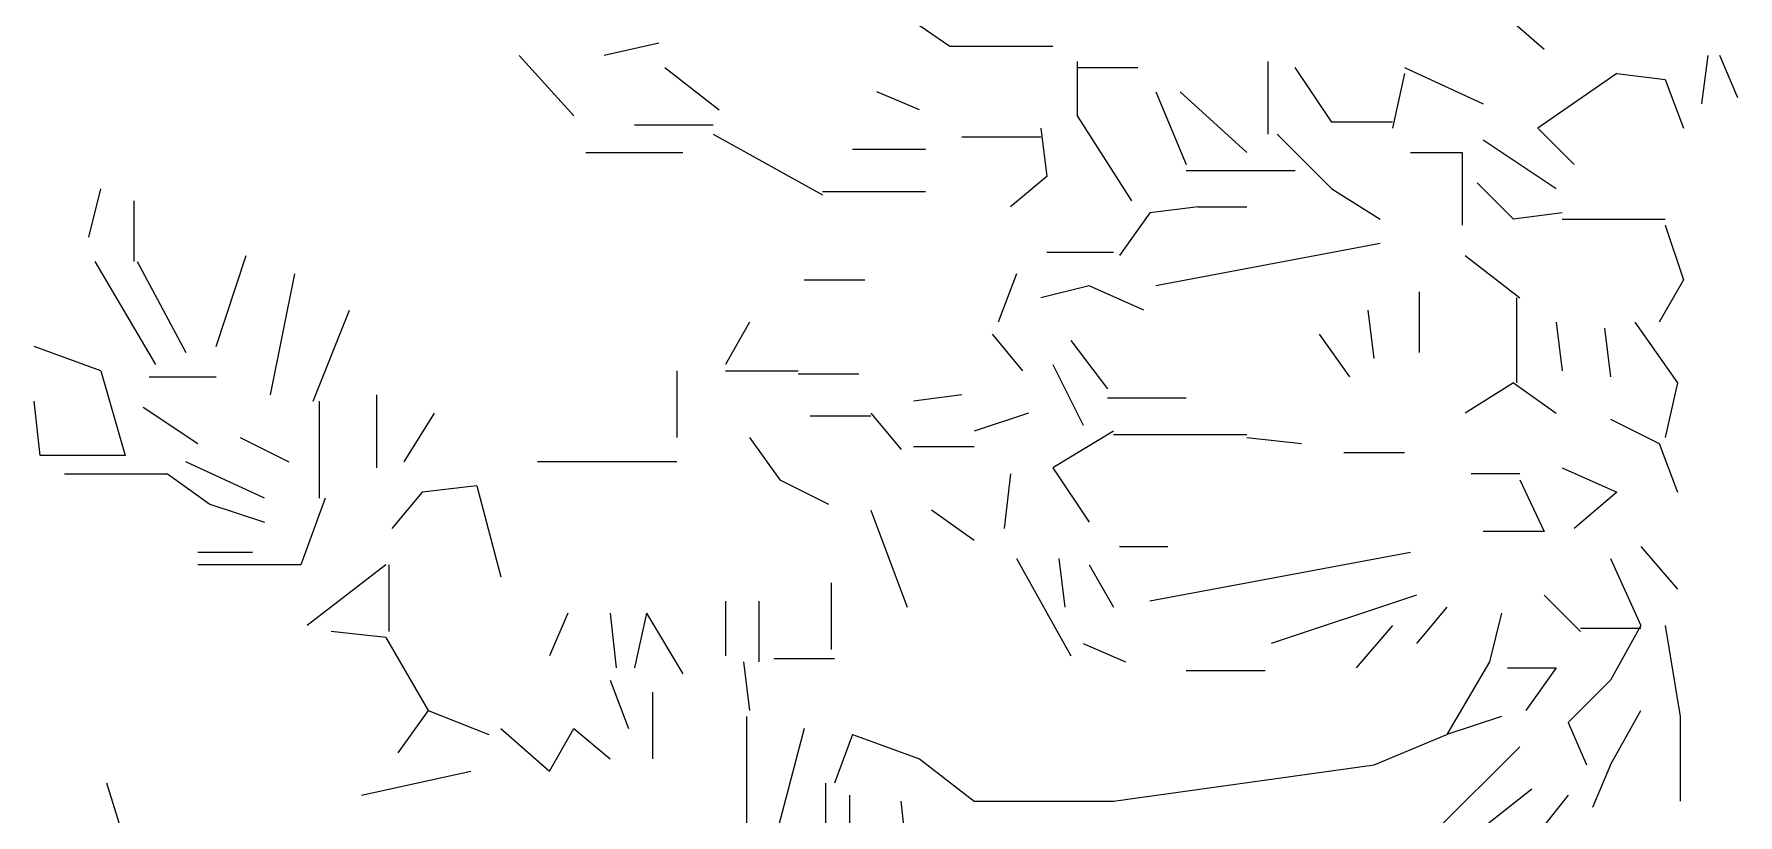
# Model space of a CAD drawing. Header units: millimetres. Extents: x 79741 to 173011, y 86123 to 135501.
# Drawn here: x 120835 to 122236, y 99672 to 100314 of the extents above; entities that cross this region are included whole.
import ezdxf

# ---------------------------------------------------------------- set-up
doc = ezdxf.new("R2010")
doc.units = ezdxf.units.MM

# ---------------------------------------------------------------- blocks, each defined once
blk = doc.blocks.new('A$C53ED0D15')
at = {"linetype": 'Continuous'}
for p, q in [((2278.7, 7414.4), (2318.6, 7379.5)), ((1790, 7409.4), (1829.9, 7382)), ((1590.6, 7384.5), (1545.7, 7374.5)), ((1590.6, 7384.5), (1545.7, 7374.5)), ((1590.6, 7384.5), (1545.7, 7374.5)), ((1475.9, 7374.5), (1520.8, 7324.7)), ((1829.9, 7382), (1914.7, 7382)), ((2453.2, 7374.5), (2448.2, 7334.6)), ((2453.2, 7374.5), (2448.2, 7334.6)), ((2453.2, 7374.5), (2448.2, 7334.6)), ((2453.2, 7374.5), (2448.2, 7334.6)), ((2478.1, 7339.6), (2463.1, 7374.5)), ((2478.1, 7339.6), (2463.1, 7374.5)), ((2478.1, 7339.6), (2463.1, 7374.5)), ((2478.1, 7339.6), (2463.1, 7374.5)), ((1595.6, 7364.5), (1640.4, 7329.6)), ((1595.6, 7364.5), (1640.4, 7329.6)), ((1595.6, 7364.5), (1640.4, 7329.6)), ((1934.6, 7369.5), (1934.6, 7324.7)), ((1934.6, 7369.5), (1934.6, 7324.7)), ((1934.6, 7364.5), (1984.5, 7364.5)), ((2091.7, 7309.7), (2091.7, 7369.5)), ((2144, 7319.7), (2114.1, 7364.5)), ((2144, 7319.7), (2114.1, 7364.5)), ((2144, 7319.7), (2114.1, 7364.5)), ((2144, 7319.7), (2114.1, 7364.5)), ((2144, 7319.7), (2114.1, 7364.5)), ((2144, 7319.7), (2114.1, 7364.5)), ((2203.9, 7359.6), (2193.9, 7314.7)), ((2203.9, 7359.6), (2193.9, 7314.7)), ((2203.9, 7359.6), (2193.9, 7314.7)), ((2203.9, 7359.6), (2193.9, 7314.7)), ((2203.9, 7359.6), (2193.9, 7314.7)), ((2203.9, 7364.5), (2268.7, 7334.6)), ((2203.9, 7364.5), (2268.7, 7334.6)), ((2378.4, 7359.6), (2313.6, 7314.7)), ((2378.4, 7359.6), (2313.6, 7314.7)), ((2378.4, 7359.6), (2313.6, 7314.7)), ((2378.4, 7359.6), (2313.6, 7314.7)), ((2378.4, 7359.6), (2313.6, 7314.7)), ((2378.4, 7359.6), (2313.6, 7314.7)), ((2378.4, 7359.6), (2313.6, 7314.7)), ((2378.4, 7359.6), (2418.3, 7354.6)), ((2378.4, 7359.6), (2418.3, 7354.6)), ((2378.4, 7359.6), (2418.3, 7354.6)), ((2378.4, 7359.6), (2418.3, 7354.6)), ((1805, 7329.6), (1770.1, 7344.6)), ((1805, 7329.6), (1770.1, 7344.6)), ((1805, 7329.6), (1770.1, 7344.6)), ((1805, 7329.6), (1770.1, 7344.6)), ((1805, 7329.6), (1770.1, 7344.6)), ((1805, 7329.6), (1770.1, 7344.6)), ((1805, 7329.6), (1770.1, 7344.6)), ((1805, 7329.6), (1770.1, 7344.6)), ((1805, 7329.6), (1770.1, 7344.6)), ((1805, 7329.6), (1770.1, 7344.6)), ((1805, 7329.6), (1770.1, 7344.6)), ((1805, 7329.6), (1770.1, 7344.6)), ((1805, 7329.6), (1770.1, 7344.6)), ((1999.4, 7344.6), (2024.4, 7284.8)), ((2019.4, 7344.6), (2074.2, 7294.7)), ((2019.4, 7344.6), (2074.2, 7294.7)), ((2019.4, 7344.6), (2074.2, 7294.7)), ((2418.3, 7354.6), (2433.2, 7314.7)), ((1635.5, 7317.2), (1570.6, 7317.2)), ((1635.5, 7317.2), (1570.6, 7317.2)), ((1904.7, 7314.7), (1909.7, 7274.8)), ((1934.6, 7324.7), (1979.5, 7254.8)), ((1934.6, 7324.7), (1979.5, 7254.8)), ((2193.9, 7319.7), (2144, 7319.7)), ((2193.9, 7319.7), (2144, 7319.7)), ((2193.9, 7319.7), (2144, 7319.7)), ((2193.9, 7319.7), (2144, 7319.7)), ((2193.9, 7319.7), (2144, 7319.7)), ((2193.9, 7319.7), (2144, 7319.7)), ((2313.6, 7314.7), (2343.5, 7284.8)), ((2313.6, 7314.7), (2343.5, 7284.8)), ((2313.6, 7314.7), (2343.5, 7284.8)), ((2313.6, 7314.7), (2343.5, 7284.8)), ((2313.6, 7314.7), (2343.5, 7284.8)), ((2313.6, 7314.7), (2343.5, 7284.8)), ((2313.6, 7314.7), (2343.5, 7284.8)), ((1635.5, 7309.7), (1725.2, 7259.8)), ((1904.7, 7307.2), (1839.9, 7307.2)), ((1904.7, 7307.2), (1839.9, 7307.2)), ((1904.7, 7307.2), (1839.9, 7307.2)), ((1904.7, 7307.2), (1839.9, 7307.2)), ((2099.2, 7309.7), (2144, 7264.8)), ((2328.5, 7264.8), (2268.7, 7304.7)), ((2328.5, 7264.8), (2268.7, 7304.7)), ((2328.5, 7264.8), (2268.7, 7304.7)), ((2328.5, 7264.8), (2268.7, 7304.7)), ((2328.5, 7264.8), (2268.7, 7304.7)), ((1530.7, 7294.7), (1610.5, 7294.7)), ((1530.7, 7294.7), (1610.5, 7294.7)), ((1530.7, 7294.7), (1610.5, 7294.7)), ((1530.7, 7294.7), (1610.5, 7294.7)), ((1530.7, 7294.7), (1610.5, 7294.7)), ((1530.7, 7294.7), (1610.5, 7294.7)), ((1530.7, 7294.7), (1610.5, 7294.7)), ((1530.7, 7294.7), (1610.5, 7294.7)), ((1530.7, 7294.7), (1610.5, 7294.7)), ((1810, 7297.2), (1750.1, 7297.2)), ((1810, 7297.2), (1750.1, 7297.2)), ((2208.9, 7294.7), (2251.2, 7294.7)), ((2251.2, 7294.7), (2251.2, 7234.9)), ((1909.7, 7274.8), (1879.8, 7249.9)), ((2024.4, 7279.8), (2114.1, 7279.8)), ((2024.4, 7279.8), (2114.1, 7279.8)), ((2024.4, 7279.8), (2114.1, 7279.8)), ((1121.9, 7224.9), (1131.9, 7264.8)), ((1121.9, 7224.9), (1131.9, 7264.8)), ((1121.9, 7224.9), (1131.9, 7264.8)), ((1121.9, 7224.9), (1131.9, 7264.8)), ((1121.9, 7224.9), (1131.9, 7264.8)), ((1121.9, 7224.9), (1131.9, 7264.8)), ((1810, 7262.3), (1725.2, 7262.3)), ((1810, 7262.3), (1725.2, 7262.3)), ((1810, 7262.3), (1725.2, 7262.3)), ((2144, 7264.8), (2183.9, 7239.9)), ((2144, 7264.8), (2183.9, 7239.9)), ((2263.7, 7269.8), (2293.6, 7239.9)), ((2263.7, 7269.8), (2293.6, 7239.9)), ((2263.7, 7269.8), (2293.6, 7239.9)), ((2263.7, 7269.8), (2293.6, 7239.9)), ((2263.7, 7269.8), (2293.6, 7239.9)), ((1159.3, 7205), (1159.3, 7254.8)), ((1159.3, 7205), (1159.3, 7254.8)), ((1159.3, 7205), (1159.3, 7254.8)), ((1159.3, 7205), (1159.3, 7254.8)), ((1159.3, 7205), (1159.3, 7254.8)), ((1159.3, 7205), (1159.3, 7254.8)), ((1994.5, 7244.9), (1969.5, 7210)), ((1994.5, 7244.9), (1969.5, 7210)), ((2034.3, 7249.9), (1994.5, 7244.9)), ((2034.3, 7249.9), (2074.2, 7249.9)), ((2333.5, 7244.9), (2293.6, 7239.9)), ((2333.5, 7244.9), (2293.6, 7239.9)), ((2333.5, 7239.9), (2418.3, 7239.9)), ((2333.5, 7239.9), (2418.3, 7239.9)), ((2333.5, 7239.9), (2418.3, 7239.9)), ((2333.5, 7239.9), (2418.3, 7239.9)), ((2333.5, 7239.9), (2418.3, 7239.9)), ((2333.5, 7239.9), (2418.3, 7239.9)), ((2333.5, 7239.9), (2418.3, 7239.9)), ((2333.5, 7239.9), (2418.3, 7239.9)), ((2333.5, 7239.9), (2418.3, 7239.9)), ((2333.5, 7239.9), (2418.3, 7239.9)), ((2333.5, 7239.9), (2418.3, 7239.9)), ((2333.5, 7239.9), (2418.3, 7239.9)), ((2333.5, 7239.9), (2418.3, 7239.9)), ((2333.5, 7239.9), (2418.3, 7239.9)), ((2333.5, 7239.9), (2418.3, 7239.9)), ((2333.5, 7239.9), (2418.3, 7239.9)), ((2418.3, 7234.9), (2433.2, 7190)), ((2183.9, 7219.9), (1999.4, 7185)), ((1126.9, 7205), (1176.7, 7120.2)), ((1126.9, 7205), (1176.7, 7120.2)), ((1161.8, 7205), (1201.7, 7130.2)), ((1226.6, 7135.2), (1251.5, 7210)), ((1226.6, 7135.2), (1251.5, 7210)), ((1226.6, 7135.2), (1251.5, 7210)), ((1226.6, 7135.2), (1251.5, 7210)), ((1964.5, 7212.5), (1909.7, 7212.5)), ((2253.7, 7210), (2298.6, 7175.1)), ((1271.5, 7095.3), (1291.4, 7195)), ((1271.5, 7095.3), (1291.4, 7195)), ((1271.5, 7095.3), (1291.4, 7195)), ((1710.2, 7190), (1760.1, 7190)), ((1710.2, 7190), (1760.1, 7190)), ((1710.2, 7190), (1760.1, 7190)), ((1710.2, 7190), (1760.1, 7190)), ((1710.2, 7190), (1760.1, 7190)), ((1710.2, 7190), (1760.1, 7190)), ((1710.2, 7190), (1760.1, 7190)), ((1710.2, 7190), (1760.1, 7190)), ((1884.8, 7195), (1869.8, 7155.1)), ((2433.2, 7190), (2413.3, 7155.1)), ((1944.6, 7185), (1904.7, 7175.1)), ((1989.5, 7165.1), (1944.6, 7185)), ((2216.3, 7130.2), (2216.3, 7180.1)), ((2296.1, 7175.1), (2296.1, 7105.3)), ((2296.1, 7175.1), (2296.1, 7105.3)), ((2296.1, 7175.1), (2296.1, 7105.3)), ((1306.4, 7090.3), (1336.3, 7165.1)), ((1306.4, 7090.3), (1336.3, 7165.1)), ((1306.4, 7090.3), (1336.3, 7165.1)), ((2178.9, 7125.2), (2174, 7165.1)), ((2178.9, 7125.2), (2174, 7165.1)), ((2178.9, 7125.2), (2174, 7165.1)), ((2178.9, 7125.2), (2174, 7165.1)), ((2178.9, 7125.2), (2174, 7165.1)), ((1665.4, 7155.1), (1645.4, 7120.2)), ((1665.4, 7155.1), (1645.4, 7120.2)), ((2328.5, 7155.1), (2333.5, 7115.2)), ((2368.4, 7150.1), (2373.4, 7110.2)), ((2368.4, 7150.1), (2373.4, 7110.2)), ((2368.4, 7150.1), (2373.4, 7110.2)), ((2393.3, 7155.1), (2428.3, 7105.3)), ((1131.9, 7115.2), (1077, 7135.2)), ((1864.8, 7145.2), (1889.8, 7115.2)), ((1864.8, 7145.2), (1889.8, 7115.2)), ((1864.8, 7145.2), (1889.8, 7115.2)), ((1864.8, 7145.2), (1889.8, 7115.2)), ((1929.6, 7140.2), (1959.6, 7100.3)), ((2159, 7110.2), (2134.1, 7145.2)), ((2159, 7110.2), (2134.1, 7145.2)), ((2159, 7110.2), (2134.1, 7145.2)), ((2159, 7110.2), (2134.1, 7145.2)), ((2159, 7110.2), (2134.1, 7145.2)), ((2159, 7110.2), (2134.1, 7145.2)), ((2159, 7110.2), (2134.1, 7145.2)), ((2159, 7110.2), (2134.1, 7145.2)), ((2159, 7110.2), (2134.1, 7145.2)), ((1914.7, 7120.2), (1939.6, 7070.4)), ((1914.7, 7120.2), (1939.6, 7070.4)), ((1914.7, 7120.2), (1939.6, 7070.4)), ((1914.7, 7120.2), (1939.6, 7070.4)), ((1131.9, 7115.2), (1151.8, 7045.4)), ((1131.9, 7115.2), (1151.8, 7045.4)), ((1131.9, 7115.2), (1151.8, 7045.4)), ((1131.9, 7115.2), (1151.8, 7045.4)), ((1131.9, 7115.2), (1151.8, 7045.4)), ((1131.9, 7115.2), (1151.8, 7045.4)), ((1131.9, 7115.2), (1151.8, 7045.4)), ((1171.7, 7110.2), (1226.6, 7110.2)), ((1605.5, 7115.2), (1605.5, 7060.4)), ((1645.4, 7115.2), (1705.3, 7115.2)), ((1705.3, 7112.7), (1755.1, 7112.7)), ((1705.3, 7112.7), (1755.1, 7112.7)), ((2293.6, 7105.3), (2253.7, 7080.3)), ((2293.6, 7105.3), (2328.5, 7080.3)), ((2293.6, 7105.3), (2328.5, 7080.3)), ((2293.6, 7105.3), (2328.5, 7080.3)), ((2428.3, 7105.3), (2418.3, 7060.4)), ((1082, 7045.4), (1077, 7090.3)), ((1082, 7045.4), (1077, 7090.3)), ((1311.4, 7090.3), (1311.4, 7010.5)), ((1311.4, 7090.3), (1311.4, 7010.5)), ((1311.4, 7090.3), (1311.4, 7010.5)), ((1311.4, 7090.3), (1311.4, 7010.5)), ((1358.7, 7035.5), (1358.7, 7095.3)), ((1839.9, 7095.3), (1800, 7090.3)), ((1839.9, 7095.3), (1800, 7090.3)), ((1959.6, 7092.8), (2024.4, 7092.8)), ((1959.6, 7092.8), (2024.4, 7092.8)), ((1959.6, 7092.8), (2024.4, 7092.8)), ((1959.6, 7092.8), (2024.4, 7092.8)), ((1959.6, 7092.8), (2024.4, 7092.8)), ((1166.7, 7085.3), (1211.6, 7055.4)), ((1166.7, 7085.3), (1211.6, 7055.4)), ((1166.7, 7085.3), (1211.6, 7055.4)), ((1166.7, 7085.3), (1211.6, 7055.4)), ((1166.7, 7085.3), (1211.6, 7055.4)), ((1381.2, 7040.4), (1406.1, 7080.3)), ((1381.2, 7040.4), (1406.1, 7080.3)), ((1381.2, 7040.4), (1406.1, 7080.3)), ((1381.2, 7040.4), (1406.1, 7080.3)), ((1765.1, 7077.8), (1715.2, 7077.8)), ((1765.1, 7077.8), (1715.2, 7077.8)), ((1765.1, 7077.8), (1715.2, 7077.8)), ((1765.1, 7077.8), (1715.2, 7077.8)), ((1765.1, 7077.8), (1715.2, 7077.8)), ((1765.1, 7080.3), (1790, 7050.4)), ((1894.7, 7080.3), (1849.9, 7065.4)), ((1894.7, 7080.3), (1849.9, 7065.4)), ((1964.5, 7065.4), (1914.7, 7035.5)), ((1964.5, 7062.9), (2074.2, 7062.9)), ((2373.4, 7075.3), (2413.3, 7055.4)), ((2373.4, 7075.3), (2413.3, 7055.4)), ((2373.4, 7075.3), (2413.3, 7055.4)), ((1246.5, 7060.4), (1286.4, 7040.4)), ((1246.5, 7060.4), (1286.4, 7040.4)), ((1665.4, 7060.4), (1690.3, 7025.5)), ((1800, 7052.9), (1849.9, 7052.9)), ((2074.2, 7060.4), (2119.1, 7055.4)), ((2154, 7047.9), (2203.9, 7047.9)), ((2413.3, 7055.4), (2428.3, 7015.5)), ((2413.3, 7055.4), (2428.3, 7015.5)), ((2413.3, 7055.4), (2428.3, 7015.5)), ((2413.3, 7055.4), (2428.3, 7015.5)), ((2413.3, 7055.4), (2428.3, 7015.5)), ((2413.3, 7055.4), (2428.3, 7015.5)), ((1151.8, 7045.4), (1082, 7045.4)), ((1151.8, 7045.4), (1082, 7045.4)), ((1151.8, 7045.4), (1082, 7045.4)), ((1151.8, 7045.4), (1082, 7045.4)), ((1151.8, 7045.4), (1082, 7045.4)), ((1151.8, 7045.4), (1082, 7045.4)), ((1151.8, 7045.4), (1082, 7045.4)), ((1266.5, 7010.5), (1201.7, 7040.4)), ((1266.5, 7010.5), (1201.7, 7040.4)), ((1605.5, 7040.4), (1490.9, 7040.4)), ((1605.5, 7040.4), (1490.9, 7040.4)), ((1605.5, 7040.4), (1490.9, 7040.4)), ((1914.7, 7035.5), (1944.6, 6990.6)), ((1914.7, 7035.5), (1944.6, 6990.6)), ((2333.5, 7035.5), (2378.4, 7015.5)), ((2333.5, 7035.5), (2378.4, 7015.5)), ((2333.5, 7035.5), (2378.4, 7015.5)), ((2333.5, 7035.5), (2378.4, 7015.5)), ((2333.5, 7035.5), (2378.4, 7015.5)), ((2333.5, 7035.5), (2378.4, 7015.5)), ((1101.9, 7030.5), (1186.7, 7030.5)), ((1186.7, 7030.5), (1221.6, 7005.5)), ((1441, 7020.5), (1396.1, 7015.5)), ((1441, 7020.5), (1396.1, 7015.5)), ((1441, 7020.5), (1396.1, 7015.5)), ((1441, 7020.5), (1396.1, 7015.5)), ((1441, 7020.5), (1396.1, 7015.5)), ((1441, 7020.5), (1396.1, 7015.5)), ((1441, 7020.5), (1396.1, 7015.5)), ((1441, 7020.5), (1460.9, 6945.7)), ((1690.3, 7025.5), (1730.2, 7005.5)), ((1879.8, 7030.5), (1874.8, 6985.6)), ((1879.8, 7030.5), (1874.8, 6985.6)), ((1879.8, 7030.5), (1874.8, 6985.6)), ((1879.8, 7030.5), (1874.8, 6985.6)), ((1879.8, 7030.5), (1874.8, 6985.6)), ((1879.8, 7030.5), (1874.8, 6985.6)), ((2298.6, 7030.5), (2258.7, 7030.5)), ((2298.6, 7030.5), (2258.7, 7030.5)), ((2298.6, 7030.5), (2258.7, 7030.5)), ((2298.6, 7025.5), (2318.6, 6983.1)), ((1221.6, 7005.5), (1266.5, 6990.6)), ((1316.3, 7010.5), (1296.4, 6955.7)), ((1316.3, 7010.5), (1296.4, 6955.7)), ((1396.1, 7015.5), (1371.2, 6985.6)), ((1396.1, 7015.5), (1371.2, 6985.6)), ((1396.1, 7015.5), (1371.2, 6985.6)), ((1396.1, 7015.5), (1371.2, 6985.6)), ((2378.4, 7015.5), (2343.5, 6985.6)), ((1765.1, 7000.6), (1795, 6920.8)), ((1765.1, 7000.6), (1795, 6920.8)), ((1849.9, 6975.6), (1815, 7000.6)), ((1849.9, 6975.6), (1815, 7000.6)), ((1849.9, 6975.6), (1815, 7000.6)), ((1849.9, 6975.6), (1815, 7000.6)), ((1849.9, 6975.6), (1815, 7000.6)), ((1849.9, 6975.6), (1815, 7000.6)), ((2318.6, 6983.1), (2268.7, 6983.1)), ((1256.5, 6965.7), (1211.6, 6965.7)), ((1969.5, 6970.6), (2009.4, 6970.6)), ((1969.5, 6970.6), (2009.4, 6970.6)), ((1969.5, 6970.6), (2009.4, 6970.6)), ((2208.9, 6965.7), (1994.5, 6925.8)), ((2398.3, 6970.6), (2428.3, 6935.7)), ((2398.3, 6970.6), (2428.3, 6935.7)), ((2398.3, 6970.6), (2428.3, 6935.7)), ((1296.4, 6955.7), (1211.6, 6955.7)), ((1296.4, 6955.7), (1211.6, 6955.7)), ((1366.2, 6955.7), (1301.4, 6905.8)), ((1366.2, 6955.7), (1301.4, 6905.8)), ((1366.2, 6955.7), (1301.4, 6905.8)), ((1366.2, 6955.7), (1301.4, 6905.8)), ((1368.7, 6955.7), (1368.7, 6900.8)), ((1368.7, 6955.7), (1368.7, 6900.8)), ((1368.7, 6955.7), (1368.7, 6900.8)), ((1884.8, 6960.7), (1929.6, 6880.9)), ((1884.8, 6960.7), (1929.6, 6880.9)), ((1884.8, 6960.7), (1929.6, 6880.9)), ((1884.8, 6960.7), (1929.6, 6880.9)), ((1919.7, 6960.7), (1924.6, 6920.8)), ((1919.7, 6960.7), (1924.6, 6920.8)), ((1944.6, 6955.7), (1964.5, 6920.8)), ((2373.4, 6960.7), (2398.3, 6905.8)), ((2373.4, 6960.7), (2398.3, 6905.8)), ((2373.4, 6960.7), (2398.3, 6905.8)), ((1732.7, 6885.9), (1732.7, 6940.7)), ((1732.7, 6885.9), (1732.7, 6940.7)), ((1732.7, 6885.9), (1732.7, 6940.7)), ((1645.4, 6925.8), (1645.4, 6880.9)), ((1645.4, 6925.8), (1645.4, 6880.9)), ((1645.4, 6925.8), (1645.4, 6880.9)), ((1672.9, 6925.8), (1672.9, 6875.9)), ((1672.9, 6925.8), (1672.9, 6875.9)), ((2213.8, 6930.7), (2094.2, 6890.9)), ((2213.8, 6930.7), (2094.2, 6890.9)), ((2318.6, 6930.7), (2348.5, 6900.8)), ((2318.6, 6930.7), (2348.5, 6900.8)), ((2318.6, 6930.7), (2348.5, 6900.8)), ((1515.8, 6915.8), (1500.8, 6880.9)), ((1515.8, 6915.8), (1500.8, 6880.9)), ((1550.7, 6915.8), (1555.7, 6870.9)), ((1580.6, 6915.8), (1570.6, 6870.9)), ((1580.6, 6915.8), (1570.6, 6870.9)), ((1580.6, 6915.8), (1570.6, 6870.9)), ((1580.6, 6915.8), (1610.5, 6865.9)), ((2238.8, 6920.8), (2213.8, 6890.9)), ((2283.6, 6915.8), (2273.7, 6875.9)), ((1366.2, 6895.8), (1321.3, 6900.8)), ((1366.2, 6895.8), (1401.1, 6836)), ((1366.2, 6895.8), (1401.1, 6836)), ((1366.2, 6895.8), (1401.1, 6836)), ((1366.2, 6895.8), (1401.1, 6836)), ((2193.9, 6905.8), (2164, 6870.9)), ((2193.9, 6905.8), (2164, 6870.9)), ((2193.9, 6905.8), (2164, 6870.9)), ((2398.3, 6903.3), (2348.5, 6903.3)), ((2398.3, 6903.3), (2348.5, 6903.3)), ((2398.3, 6903.3), (2348.5, 6903.3)), ((2398.3, 6905.8), (2373.4, 6860.9)), ((2418.3, 6905.8), (2430.7, 6831)), ((2418.3, 6905.8), (2430.7, 6831)), ((2418.3, 6905.8), (2430.7, 6831)), ((2418.3, 6905.8), (2430.7, 6831)), ((1939.6, 6890.9), (1974.5, 6875.9)), ((1939.6, 6890.9), (1974.5, 6875.9)), ((1939.6, 6890.9), (1974.5, 6875.9)), ((1939.6, 6890.9), (1974.5, 6875.9)), ((1660.4, 6875.9), (1665.4, 6836)), ((1735.2, 6878.4), (1685.3, 6878.4)), ((1735.2, 6878.4), (1685.3, 6878.4)), ((1735.2, 6878.4), (1685.3, 6878.4)), ((2089.2, 6868.4), (2024.4, 6868.4)), ((2273.7, 6875.9), (2238.8, 6816.1)), ((2273.7, 6875.9), (2238.8, 6816.1)), ((2273.7, 6875.9), (2238.8, 6816.1)), ((2273.7, 6875.9), (2238.8, 6816.1)), ((2273.7, 6875.9), (2238.8, 6816.1)), ((2273.7, 6875.9), (2238.8, 6816.1)), ((2288.6, 6870.9), (2328.5, 6870.9)), ((2328.5, 6870.9), (2303.6, 6836)), ((2328.5, 6870.9), (2303.6, 6836)), ((2328.5, 6870.9), (2303.6, 6836)), ((2328.5, 6870.9), (2303.6, 6836)), ((2328.5, 6870.9), (2303.6, 6836)), ((2328.5, 6870.9), (2303.6, 6836)), ((1550.7, 6860.9), (1565.7, 6821.1)), ((2373.4, 6860.9), (2338.5, 6826)), ((1585.6, 6851), (1585.6, 6796.1)), ((1401.1, 6836), (1376.2, 6801.1)), ((1401.1, 6836), (1451, 6816.1)), ((1662.9, 6831), (1662.9, 6726.3)), ((2283.6, 6831), (2238.8, 6816.1)), ((2283.6, 6831), (2238.8, 6816.1)), ((2283.6, 6831), (2238.8, 6816.1)), ((2283.6, 6831), (2238.8, 6816.1)), ((2283.6, 6831), (2238.8, 6816.1)), ((2283.6, 6831), (2238.8, 6816.1)), ((2338.5, 6826), (2353.5, 6791.1)), ((2373.4, 6791.1), (2398.3, 6836)), ((2373.4, 6791.1), (2398.3, 6836)), ((2373.4, 6791.1), (2398.3, 6836)), ((2430.7, 6831), (2430.7, 6761.2)), ((2430.7, 6831), (2430.7, 6761.2)), ((2430.7, 6831), (2430.7, 6761.2)), ((2430.7, 6831), (2430.7, 6761.2)), ((1460.9, 6821.1), (1500.8, 6786.1)), ((1500.8, 6786.1), (1520.8, 6821.1)), ((1520.8, 6821.1), (1550.7, 6796.1)), ((1520.8, 6821.1), (1550.7, 6796.1)), ((1710.2, 6821.1), (1685.3, 6726.3)), ((1710.2, 6821.1), (1685.3, 6726.3)), ((1710.2, 6821.1), (1685.3, 6726.3)), ((1750.1, 6816.1), (1735.2, 6776.2)), ((1750.1, 6816.1), (1735.2, 6776.2)), ((1750.1, 6816.1), (1735.2, 6776.2)), ((1750.1, 6816.1), (1735.2, 6776.2)), ((1750.1, 6816.1), (1805, 6796.1)), ((1750.1, 6816.1), (1805, 6796.1)), ((2178.9, 6791.1), (2238.8, 6816.1)), ((2178.9, 6791.1), (2238.8, 6816.1)), ((1805, 6796.1), (1849.9, 6761.2)), ((1805, 6796.1), (1849.9, 6761.2)), ((2298.6, 6806.1), (2228.8, 6736.3)), ((1346.3, 6766.2), (1436, 6786.1)), ((1346.3, 6766.2), (1436, 6786.1)), ((1346.3, 6766.2), (1436, 6786.1)), ((1346.3, 6766.2), (1436, 6786.1)), ((1346.3, 6766.2), (1436, 6786.1)), ((1346.3, 6766.2), (1436, 6786.1)), ((1346.3, 6766.2), (1436, 6786.1)), ((1346.3, 6766.2), (1436, 6786.1)), ((1964.5, 6761.2), (2178.9, 6791.1)), ((1964.5, 6761.2), (2178.9, 6791.1)), ((2373.4, 6791.1), (2358.4, 6756.2)), ((2373.4, 6791.1), (2358.4, 6756.2)), ((1156.8, 6711.4), (1136.8, 6776.2)), ((1727.7, 6776.2), (1727.7, 6701.4)), ((2308.6, 6771.2), (2238.8, 6716.3)), ((2308.6, 6771.2), (2238.8, 6716.3)), ((2308.6, 6771.2), (2238.8, 6716.3)), ((1747.6, 6766.2), (1747.6, 6676.5)), ((1795, 6716.3), (1790, 6761.2)), ((1849.9, 6761.2), (1964.5, 6761.2)), ((1849.9, 6761.2), (1964.5, 6761.2)), ((2338.5, 6766.2), (2298.6, 6716.3))]:
    blk.add_line(p, q, dxfattribs=at)

msp = doc.modelspace()

# ---------------------------------------------------------------- block references
msp.add_blockref('A$C53ED0D15', (119757.9, 92921.8))

doc.saveas('drawing.dxf')
